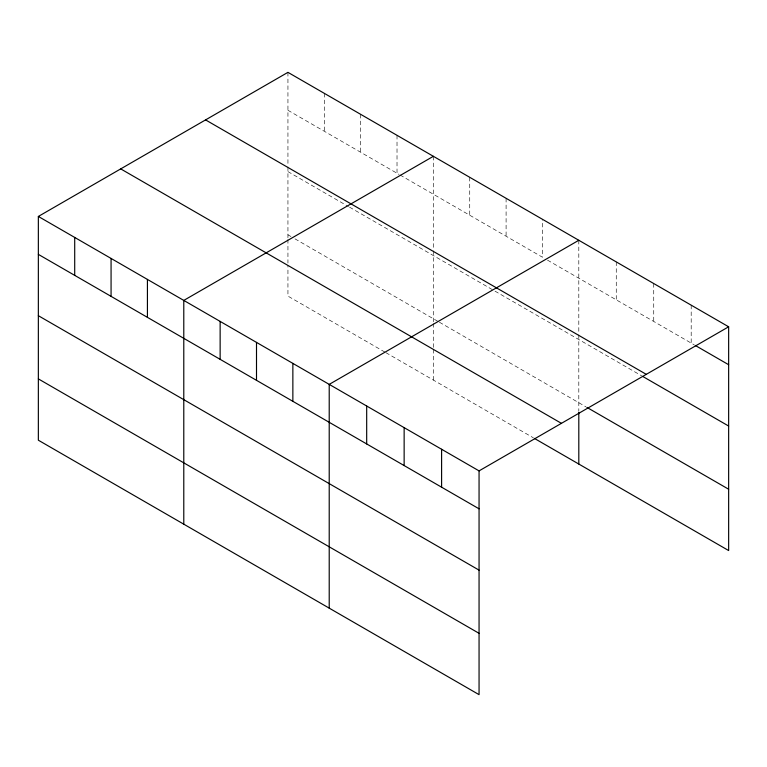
<?xml version="1.0" encoding="UTF-8"?>
<svg xmlns="http://www.w3.org/2000/svg" width="767" height="767" viewBox="0 0 767 767"><rect width="100%" height="100%" fill="white"/><g stroke="black" fill="none" stroke-linecap="round" stroke-linejoin="round"><path stroke-width="0.58" stroke-dasharray="3.83 2.88" d="M287.941 110.275L399.032 174.416M400.048 175.001L542.451 257.213L542.451 219.285M547.504 260.138L694.231 344.843M287.941 171.607L348.534 206.591M349.551 207.167L493.967 290.549M494.983 291.134L641.576 375.772M287.941 234.788L290.971 236.533M295.007 238.863L438.427 321.67M439.433 322.245L585.892 406.807M384.9 352.091L287.941 296.11L287.941 265.449M385.906 352.667L533.362 437.804M691.192 305.161L691.192 343.089M653.733 283.531L653.733 321.459M616.265 261.911L616.265 299.839M578.807 240.282L578.807 333.635M578.807 334.815L578.807 410.968M506.095 198.298L506.095 236.226M469.73 177.302L469.73 215.23M433.374 156.315L433.374 249.668M433.374 250.847L433.374 322.293M433.374 323.473L433.374 348.237M433.374 349.416L433.374 380.077M397.018 135.328L397.018 173.256M360.653 114.331L360.653 152.259M324.297 93.344L324.297 131.272M287.941 72.347L287.941 165.701M287.941 166.88L287.941 238.326M287.941 239.505L287.941 263.091"/><path stroke-width="1.15" d="M38.35 216.447L479.059 470.89L479.059 694.653L38.35 440.21L38.35 216.447L287.941 72.347L728.65 326.79L728.65 550.553L534.369 438.388M433.374 156.315L183.783 300.415L183.783 524.177M578.807 240.282L329.216 384.382L329.216 608.145M479.059 470.89L728.65 326.79M695.238 345.428L728.65 364.718M205.575 119.901L646.284 374.344M642.593 376.357L728.65 426.04M586.908 407.392L728.65 489.231M120.716 168.893L561.425 423.336M38.35 254.376L479.059 508.818M38.35 315.697L479.059 570.14M38.35 378.888L479.059 633.321M578.807 412.147L578.807 464.045M441.6 449.261L441.6 487.189M404.142 427.631L404.142 465.559M366.684 406.011L366.684 443.94M292.86 363.385L292.86 401.314M256.504 342.398L256.504 380.327M220.139 321.402L220.139 359.33M147.427 279.418L147.427 317.346M111.071 258.431L111.071 296.359M74.706 237.444L74.706 275.372"/></g></svg>
